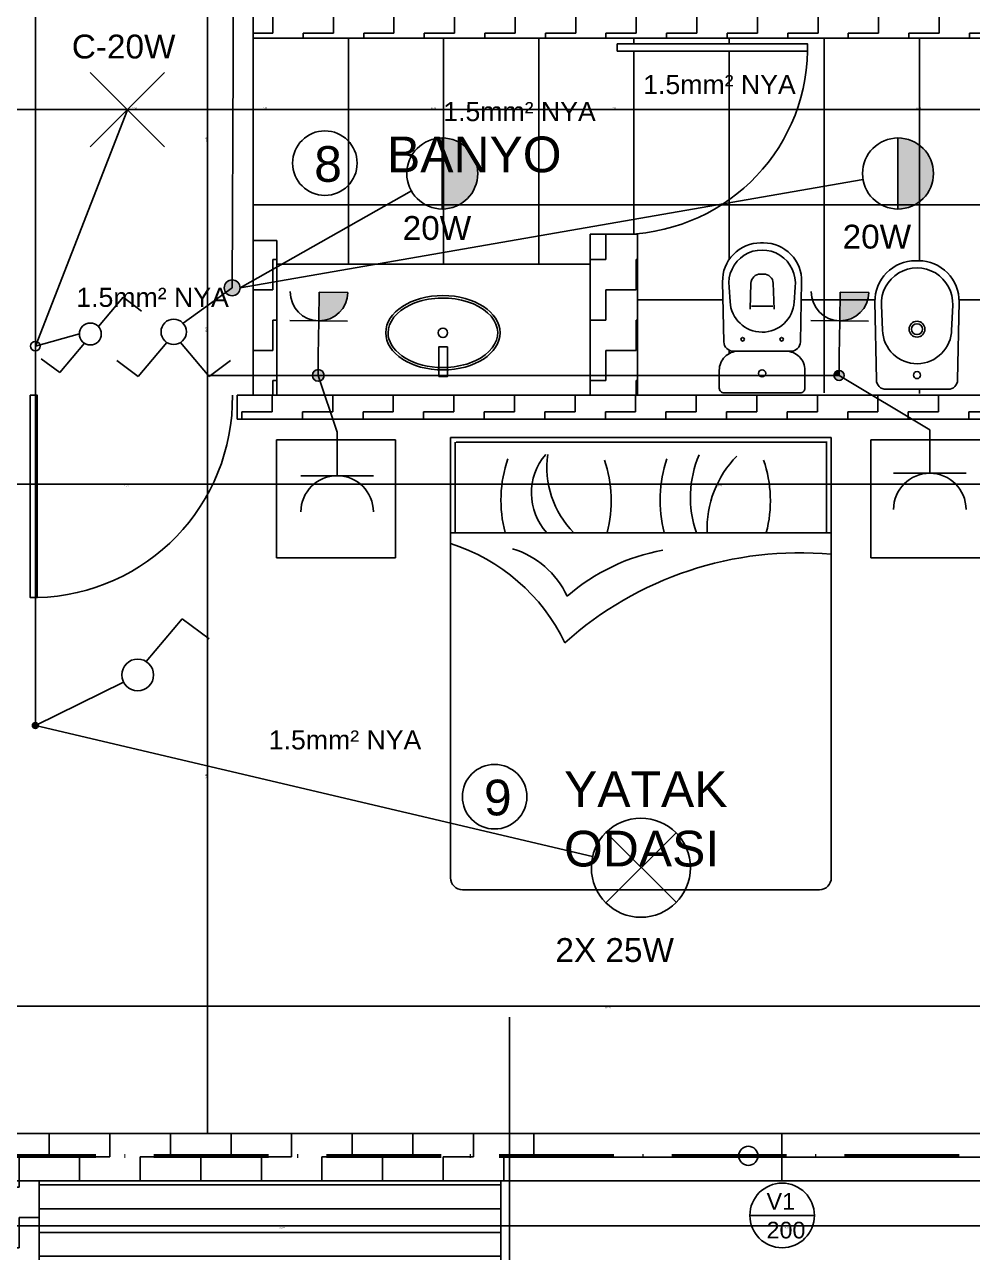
# Model space of a CAD drawing. Header units: millimetres. Extents: x 154 to 5560, y 36 to 724.
# Drawn here: x 2275.4 to 2374.8, y 152.1 to 280.7 of the extents above; entities that cross this region are included whole.
import ezdxf

# ---------------------------------------------------------------- set-up
doc = ezdxf.new("R2010")
doc.units = ezdxf.units.MM
doc.linetypes.add('ACAD_ISO10W100', pattern=[18, 12, -3, 0, -3])
for name, color, linetype in [('KUVVETLİ AKIM', 90, 'Continuous'), ('MİMARİ PLAN', 8, 'Continuous'), ('mobiliario', 252, 'Continuous'), ('NO3', 3, 'Continuous'), ('SEMBOL LİSTESİ', 7, 'Continuous'), ('topraklama', 104, 'Continuous')]:
    doc.layers.add(name, color=color, linetype=linetype)
doc.styles.get("Standard").update_dxf_attribs({"font": 'arial.ttf'})
doc.styles.add('taho', font='tahoma.ttf')
doc.dimstyles.new('PATO', dxfattribs={"dimtxt": 0.15, "dimasz": 0.1, "dimexe": 0.02, "dimexo": 0, "dimgap": 0.1, "dimtad": 2, "dimzin": 1, "dimdsep": 46, "dimtxsty": 'taho', "dimblk": 'ARCHTICK', "dimcen": 0.1, "dimse1": 1, "dimse2": 1, "dimclrd": 256, "dimclre": 1, "dimclrt": 256, "dimadec": 0, "dimazin": 0, "dimtfac": 1, "dimtix": 1, "dimtmove": 0, "dimatfit": 3, "dimldrblk": 'ARCHTICK', "dimfxl": 1, "dimtolj": 1, "dimtzin": 0, "dimarcsym": 0})

# ---------------------------------------------------------------- blocks, each defined once
blk = doc.blocks.new('cama')
at = {"layer": 'mobiliario'}
for p, q in [((1571.2031, 1201.2835), (1573.0531, 1201.2835)), ((1572.6531, 1199.6835), (1572.6531, 1201.2835)), ((1572.6531, 1201.2635), (1573.0331, 1201.2635)), ((1573.0331, 1199.7065), (1573.0331, 1201.2665)), ((1573.0531, 1201.2835), (1573.0531, 1199.6835)), ((1571.1531, 1199.7335), (1571.1531, 1201.2335)), ((1572.6531, 1199.7035), (1573.0331, 1199.7035)), ((1571.2031, 1199.6835), (1573.0531, 1199.6835))]:
    blk.add_line(p, q, dxfattribs=at)
for centre, radius, start, end in [((1571.2031, 1201.2335), 0.05, 90, 180), ((1571.0939, 1201.1501), 1.4747, 318.037, 5.1883), ((1572.7867, 1200.4946), 0.533, 71.2537, 104.5041), ((1572.6687, 1201.199), 0.4375, 267.9503, 314.412), ((1572.8015, 1201.144), 0.4525, 250.8458, 293.3011), ((1572.7898, 1201.0988), 0.5349, 255.2028, 288.9624), ((1571.7425, 1200.7307), 0.8515, 319.1683, 349.5335), ((1572.7867, 1199.826), 0.533, 71.2537, 104.5041), ((1572.2301, 1199.8368), 0.3712, 16.7773, 65.006), ((1572.928, 1200.4805), 0.3921, 225.4695, 277.8553), ((1571.8439, 1199.4426), 0.8003, 17.5154, 64.3485), ((1572.8199, 1200.2691), 0.246, 227.2809, 311.0054), ((1572.7898, 1200.4302), 0.5349, 255.2028, 288.9624), ((1571.2031, 1199.7335), 0.05, 180, 270)]:
    blk.add_arc(centre, radius, start, end, dxfattribs=at)
blk = doc.blocks.new('Bide (Alfa)')
blk.add_lwpolyline([(0.0393, 0.1707), (0.3669, 0.1768, -0.419647), (0.54, 0.0068), (0.54, -0.0068, -0.419647), (0.3669, -0.1768), (0.0393, -0.1707, -0.408801), (0, -0.1307), (0, 0.1307, -0.408801)], format="xyb", close=True)
for points in [[(0.2488, 0.1449), (0.353, 0.1498)], [(0.2471, -0.1449), (0.353, -0.1498)]]:
    blk.add_lwpolyline(points)
for centre, radius in [((0.0598, 0), 0.015), ((0.2527, 0), 0.033), ((0.2527, 0), 0.023)]:
    blk.add_circle(centre, radius)
for centre, radius, start, end in [((0.2527, 0), 0.145, 91.5338, 270), ((0.36, 0), 0.15, 267.3263, 92.6873)]:
    blk.add_arc(centre, radius, start, end)
blk = doc.blocks.new('Inodoro (Alfa)')
blk.add_line((0.3637, -0.045), (0.3637, 0.045))
for points in [[(0.02, 0.18), (0.095, 0.18, -0.414214), (0.175, 0.1), (0.175, -0.1, -0.414214), (0.095, -0.18), (0.02, -0.18, -0.414214), (0, -0.16), (0, 0.16, -0.414214)], [(0.2141, 0.1609), (0.4663, 0.1662, -0.420962), (0.63, 0.0063), (0.63, -0.0063, -0.420962), (0.4663, -0.1662), (0.2141, -0.1609, -0.407497), (0.175, -0.1209), (0.175, 0.1209, -0.407497)]]:
    blk.add_lwpolyline(points, format="xyb", close=True)
for points in [[(0.3825, 0.1348), (0.4433, 0.139)], [(0.3796, -0.1346), (0.4433, -0.139)]]:
    blk.add_lwpolyline(points)
blk.add_lwpolyline([(0.3513, 0.0506), (0.4606, 0.0468, -0.400574), (0.4988, 0.0068), (0.4988, -0.0068, -0.400574), (0.4606, -0.0468), (0.3513, -0.0506)], format="xyb")
for centre, radius in [((0.2251, 0.082), 0.0075), ((0.0819, 0), 0.015), ((0.2251, -0.082), 0.0075)]:
    blk.add_circle(centre, radius)
for centre, radius, start, end in [((0.39, 0), 0.135, 93.171, 266.5168), ((0.46, 0), 0.14, 263.1498, 96.8502)]:
    blk.add_arc(centre, radius, start, end)
blk = doc.blocks.new('_ARCHTICK')
at = {"color": 0, "linetype": 'ByBlock', "const_width": 0.15}
blk.add_lwpolyline([(-0.5, -0.5), (0.5, 0.5)], dxfattribs=at)
blk = doc.blocks.new('*D102')
at = {"layer": 'Defpoints', "color": 0, "transparency": 16777216}
for p in [(2274.44, 215.36), (2398.64, 186.69), (2274.44, 177.9)]:
    blk.add_point(p, dxfattribs=at)
at = {"layer": 'MİMARİ PLAN', "lineweight": -2, "transparency": 16777216}
blk.add_line((2398.64, 177.9), (2274.44, 177.9), dxfattribs=at)
at = {"layer": 'MİMARİ PLAN', "lineweight": -2, "transparency": 16777216, "xscale": 0.1, "yscale": 0.1, "zscale": 0.1, "rotation": 180}
blk.add_blockref('_ARCHTICK', (2274.44, 177.9), dxfattribs=at)
at = {"layer": 'MİMARİ PLAN', "lineweight": -2, "transparency": 16777216, "xscale": 0.1, "yscale": 0.1, "zscale": 0.1}
blk.add_blockref('_ARCHTICK', (2398.64, 177.9), dxfattribs=at)
at = {"layer": 'MİMARİ PLAN', "transparency": 16777216, "insert": (2336.54, 177.72), "char_height": 0.15, "attachment_point": 5, "style": 'taho'}
blk.add_mtext('\\A1;124.20', dxfattribs=at)
blk = doc.blocks.new('*D105')
at = {"layer": 'Defpoints', "color": 0, "transparency": 16777216}
for p in [(2274.44, 271.82), (2299.38, 266.97), (2274.44, 265.68)]:
    blk.add_point(p, dxfattribs=at)
at = {"layer": 'MİMARİ PLAN', "lineweight": -2, "transparency": 16777216}
blk.add_line((2299.38, 271.82), (2274.44, 271.82), dxfattribs=at)
at = {"layer": 'MİMARİ PLAN', "lineweight": -2, "transparency": 16777216, "xscale": 0.1, "yscale": 0.1, "zscale": 0.1, "rotation": 180}
blk.add_blockref('_ARCHTICK', (2274.44, 271.82), dxfattribs=at)
at = {"layer": 'MİMARİ PLAN', "lineweight": -2, "transparency": 16777216, "xscale": 0.1, "yscale": 0.1, "zscale": 0.1}
blk.add_blockref('_ARCHTICK', (2299.38, 271.82), dxfattribs=at)
at = {"layer": 'MİMARİ PLAN', "transparency": 16777216, "insert": (2286.91, 271.99), "char_height": 0.15, "attachment_point": 5, "style": 'taho'}
blk.add_mtext('\\A1;24.94', dxfattribs=at)
blk = doc.blocks.new('*D107')
at = {"layer": 'Defpoints', "color": 0, "transparency": 16777216}
for p in [(2301.87, 271.82), (2334.68, 258.76), (2301.87, 258.12)]:
    blk.add_point(p, dxfattribs=at)
at = {"layer": 'MİMARİ PLAN', "lineweight": -2, "transparency": 16777216}
blk.add_line((2334.68, 271.82), (2301.87, 271.82), dxfattribs=at)
at = {"layer": 'MİMARİ PLAN', "lineweight": -2, "transparency": 16777216, "xscale": 0.1, "yscale": 0.1, "zscale": 0.1, "rotation": 180}
blk.add_blockref('_ARCHTICK', (2301.87, 271.82), dxfattribs=at)
at = {"layer": 'MİMARİ PLAN', "lineweight": -2, "transparency": 16777216, "xscale": 0.1, "yscale": 0.1, "zscale": 0.1}
blk.add_blockref('_ARCHTICK', (2334.68, 271.82), dxfattribs=at)
at = {"layer": 'MİMARİ PLAN', "transparency": 16777216, "insert": (2318.28, 272), "char_height": 0.15, "attachment_point": 5, "style": 'taho'}
blk.add_mtext('\\A1;32.81', dxfattribs=at)
blk = doc.blocks.new('*D119')
at = {"layer": 'Defpoints', "color": 0, "transparency": 16777216}
for p in [(2274.44, 164.56), (2330.33, 159.57), (2274.44, 154.86)]:
    blk.add_point(p, dxfattribs=at)
at = {"layer": 'MİMARİ PLAN', "lineweight": -2, "transparency": 16777216}
blk.add_line((2330.33, 154.86), (2274.44, 154.86), dxfattribs=at)
at = {"layer": 'MİMARİ PLAN', "lineweight": -2, "transparency": 16777216, "xscale": 0.1, "yscale": 0.1, "zscale": 0.1, "rotation": 180}
blk.add_blockref('_ARCHTICK', (2274.44, 154.86), dxfattribs=at)
at = {"layer": 'MİMARİ PLAN', "lineweight": -2, "transparency": 16777216, "xscale": 0.1, "yscale": 0.1, "zscale": 0.1}
blk.add_blockref('_ARCHTICK', (2330.33, 154.86), dxfattribs=at)
at = {"layer": 'MİMARİ PLAN', "transparency": 16777216, "insert": (2302.38, 154.68), "char_height": 0.15, "attachment_point": 5, "style": 'taho'}
blk.add_mtext('\\A1;55.89', dxfattribs=at)
blk = doc.blocks.new('*D120')
at = {"layer": 'Defpoints', "color": 0, "transparency": 16777216}
for p in [(2330.33, 164.56), (2380.21, 159.57), (2330.33, 154.86)]:
    blk.add_point(p, dxfattribs=at)
at = {"layer": 'MİMARİ PLAN', "lineweight": -2, "transparency": 16777216}
blk.add_line((2380.21, 154.86), (2330.33, 154.86), dxfattribs=at)
at = {"layer": 'MİMARİ PLAN', "lineweight": -2, "transparency": 16777216, "xscale": 0.1, "yscale": 0.1, "zscale": 0.1, "rotation": 180}
blk.add_blockref('_ARCHTICK', (2330.33, 154.86), dxfattribs=at)
at = {"layer": 'MİMARİ PLAN', "lineweight": -2, "transparency": 16777216, "xscale": 0.1, "yscale": 0.1, "zscale": 0.1}
blk.add_blockref('_ARCHTICK', (2380.21, 154.86), dxfattribs=at)
at = {"layer": 'MİMARİ PLAN', "transparency": 16777216, "insert": (2355.27, 154.68), "char_height": 0.15, "attachment_point": 5, "style": 'taho'}
blk.add_mtext('\\A1;49.88', dxfattribs=at)
blk = doc.blocks.new('*D149')
at = {"layer": 'Defpoints', "color": 0, "transparency": 16777216}
for p in [(2405.82, 239.38), (2294.6, 164.56), (2405.82, 164.56)]:
    blk.add_point(p, dxfattribs=at)
at = {"layer": 'MİMARİ PLAN', "lineweight": -2, "transparency": 16777216}
blk.add_line((2294.6, 239.38), (2294.6, 164.56), dxfattribs=at)
at = {"layer": 'MİMARİ PLAN', "lineweight": -2, "transparency": 16777216, "xscale": 0.1, "yscale": 0.1, "zscale": 0.1}
for p, rotation in [((2294.6, 239.38), 90), ((2294.6, 164.56), 270)]:
    blk.add_blockref('_ARCHTICK', p, dxfattribs=dict(at, rotation=rotation))
at = {"layer": 'MİMARİ PLAN', "transparency": 16777216, "insert": (2294.42, 201.97), "char_height": 0.15, "attachment_point": 5, "rotation": 90, "style": 'taho'}
blk.add_mtext('\\A1;74.82', dxfattribs=at)
blk = doc.blocks.new('*D150')
at = {"layer": 'Defpoints', "color": 0, "transparency": 16777216}
for p in [(2312.13, 258.12), (2294.6, 239.38), (2405.82, 239.38)]:
    blk.add_point(p, dxfattribs=at)
at = {"layer": 'MİMARİ PLAN', "lineweight": -2, "transparency": 16777216}
blk.add_line((2294.6, 258.12), (2294.6, 239.38), dxfattribs=at)
at = {"layer": 'MİMARİ PLAN', "lineweight": -2, "transparency": 16777216, "xscale": 0.1, "yscale": 0.1, "zscale": 0.1}
for p, rotation in [((2294.6, 258.12), 90), ((2294.6, 239.38), 270)]:
    blk.add_blockref('_ARCHTICK', p, dxfattribs=dict(at, rotation=rotation))
at = {"layer": 'MİMARİ PLAN', "transparency": 16777216, "insert": (2294.42, 248.75), "char_height": 0.15, "attachment_point": 5, "rotation": 90, "style": 'taho'}
blk.add_mtext('\\A1;18.73', dxfattribs=at)
blk = doc.blocks.new('*D151')
at = {"layer": 'Defpoints', "color": 0, "transparency": 16777216}
for p in [(2312.13, 279.31), (2294.6, 258.12), (2314.63, 258.12)]:
    blk.add_point(p, dxfattribs=at)
at = {"layer": 'MİMARİ PLAN', "lineweight": -2, "transparency": 16777216}
blk.add_line((2294.6, 279.31), (2294.6, 258.12), dxfattribs=at)
at = {"layer": 'MİMARİ PLAN', "lineweight": -2, "transparency": 16777216, "xscale": 0.1, "yscale": 0.1, "zscale": 0.1}
for p, rotation in [((2294.6, 279.31), 90), ((2294.6, 258.12), 270)]:
    blk.add_blockref('_ARCHTICK', p, dxfattribs=dict(at, rotation=rotation))
at = {"layer": 'MİMARİ PLAN', "transparency": 16777216, "insert": (2294.42, 268.72), "char_height": 0.15, "attachment_point": 5, "rotation": 90, "style": 'taho'}
blk.add_mtext('\\A1;21.20', dxfattribs=at)
blk = doc.blocks.new('*D155')
at = {"layer": 'Defpoints', "color": 0, "transparency": 16777216}
for p in [(2339.61, 271.82), (2339.61, 258.83), (2398.64, 258.76)]:
    blk.add_point(p, dxfattribs=at)
at = {"layer": 'MİMARİ PLAN', "lineweight": -2, "transparency": 16777216}
blk.add_line((2398.64, 271.82), (2339.61, 271.82), dxfattribs=at)
at = {"layer": 'MİMARİ PLAN', "lineweight": -2, "transparency": 16777216, "xscale": 0.1, "yscale": 0.1, "zscale": 0.1, "rotation": 180}
blk.add_blockref('_ARCHTICK', (2339.61, 271.82), dxfattribs=at)
at = {"layer": 'MİMARİ PLAN', "lineweight": -2, "transparency": 16777216, "xscale": 0.1, "yscale": 0.1, "zscale": 0.1}
blk.add_blockref('_ARCHTICK', (2398.64, 271.82), dxfattribs=at)
at = {"layer": 'MİMARİ PLAN', "transparency": 16777216, "insert": (2369.12, 271.99), "char_height": 0.15, "attachment_point": 5, "style": 'taho'}
blk.add_mtext('\\A1;59.03', dxfattribs=at)
blk = doc.blocks.new('*D156')
at = {"layer": 'Defpoints', "color": 0, "transparency": 16777216}
for p in [(2334.68, 271.82), (2339.67, 258.76), (2334.68, 258.12)]:
    blk.add_point(p, dxfattribs=at)
at = {"layer": 'MİMARİ PLAN', "lineweight": -2, "transparency": 16777216}
blk.add_line((2339.67, 271.82), (2334.68, 271.82), dxfattribs=at)
at = {"layer": 'MİMARİ PLAN', "lineweight": -2, "transparency": 16777216, "xscale": 0.1, "yscale": 0.1, "zscale": 0.1, "rotation": 180}
blk.add_blockref('_ARCHTICK', (2334.68, 271.82), dxfattribs=at)
at = {"layer": 'MİMARİ PLAN', "lineweight": -2, "transparency": 16777216, "xscale": 0.1, "yscale": 0.1, "zscale": 0.1}
blk.add_blockref('_ARCHTICK', (2339.67, 271.82), dxfattribs=at)
at = {"layer": 'MİMARİ PLAN', "transparency": 16777216, "insert": (2337.18, 271.99), "char_height": 0.15, "attachment_point": 5, "style": 'taho'}
blk.add_mtext('\\A1;4.99', dxfattribs=at)
blk = doc.blocks.new('*D157')
at = {"layer": 'Defpoints', "color": 0, "transparency": 16777216}
for p in [(2299.38, 271.82), (2299.38, 258.12), (2301.87, 258.12)]:
    blk.add_point(p, dxfattribs=at)
at = {"layer": 'MİMARİ PLAN', "lineweight": -2, "transparency": 16777216}
blk.add_line((2301.87, 271.82), (2299.38, 271.82), dxfattribs=at)
at = {"layer": 'MİMARİ PLAN', "lineweight": -2, "transparency": 16777216, "xscale": 0.1, "yscale": 0.1, "zscale": 0.1, "rotation": 180}
blk.add_blockref('_ARCHTICK', (2299.38, 271.82), dxfattribs=at)
at = {"layer": 'MİMARİ PLAN', "lineweight": -2, "transparency": 16777216, "xscale": 0.1, "yscale": 0.1, "zscale": 0.1}
blk.add_blockref('_ARCHTICK', (2301.87, 271.82), dxfattribs=at)
at = {"layer": 'MİMARİ PLAN', "transparency": 16777216, "insert": (2300.62, 271.99), "char_height": 0.15, "attachment_point": 5, "style": 'taho'}
blk.add_mtext('\\A1;2.49', dxfattribs=at)
blk = doc.blocks.new('*D158')
at = {"layer": 'Defpoints', "color": 0, "transparency": 16777216}
for p in [(2398.64, 241.38), (2297.71, 239.38), (2297.71, 232.59)]:
    blk.add_point(p, dxfattribs=at)
at = {"layer": 'MİMARİ PLAN', "lineweight": -2, "transparency": 16777216}
blk.add_line((2398.64, 232.59), (2297.71, 232.59), dxfattribs=at)
at = {"layer": 'MİMARİ PLAN', "lineweight": -2, "transparency": 16777216, "xscale": 0.1, "yscale": 0.1, "zscale": 0.1, "rotation": 180}
blk.add_blockref('_ARCHTICK', (2297.71, 232.59), dxfattribs=at)
at = {"layer": 'MİMARİ PLAN', "lineweight": -2, "transparency": 16777216, "xscale": 0.1, "yscale": 0.1, "zscale": 0.1}
blk.add_blockref('_ARCHTICK', (2398.64, 232.59), dxfattribs=at)
at = {"layer": 'MİMARİ PLAN', "transparency": 16777216, "insert": (2348.17, 232.42), "char_height": 0.15, "attachment_point": 5, "style": 'taho'}
blk.add_mtext('\\A1;100.93', dxfattribs=at)
blk = doc.blocks.new('*D159')
at = {"layer": 'Defpoints', "color": 0, "transparency": 16777216}
for p in [(2274.44, 250.03), (2297.71, 241.9), (2274.44, 232.59)]:
    blk.add_point(p, dxfattribs=at)
at = {"layer": 'MİMARİ PLAN', "lineweight": -2, "transparency": 16777216}
blk.add_line((2297.71, 232.59), (2274.44, 232.59), dxfattribs=at)
at = {"layer": 'MİMARİ PLAN', "lineweight": -2, "transparency": 16777216, "xscale": 0.1, "yscale": 0.1, "zscale": 0.1, "rotation": 180}
blk.add_blockref('_ARCHTICK', (2274.44, 232.59), dxfattribs=at)
at = {"layer": 'MİMARİ PLAN', "lineweight": -2, "transparency": 16777216, "xscale": 0.1, "yscale": 0.1, "zscale": 0.1}
blk.add_blockref('_ARCHTICK', (2297.71, 232.59), dxfattribs=at)
at = {"layer": 'MİMARİ PLAN', "transparency": 16777216, "insert": (2286.07, 232.42), "char_height": 0.15, "attachment_point": 5, "style": 'taho'}
blk.add_mtext('\\A1;23.27', dxfattribs=at)
blk = doc.blocks.new('*D161')
at = {"layer": 'Defpoints', "color": 0, "transparency": 16777216}
for p in [(2277.01, 291.57), (2154.29, 159.57), (2277.01, 159.57)]:
    blk.add_point(p, dxfattribs=at)
at = {"layer": 'MİMARİ PLAN', "lineweight": -2, "transparency": 16777216}
blk.add_line((2154.29, 291.57), (2154.29, 159.57), dxfattribs=at)
at = {"layer": 'MİMARİ PLAN', "lineweight": -2, "transparency": 16777216, "xscale": 0.1, "yscale": 0.1, "zscale": 0.1}
for p, rotation in [((2154.29, 291.57), 90), ((2154.29, 159.57), 270)]:
    blk.add_blockref('_ARCHTICK', p, dxfattribs=dict(at, rotation=rotation))
at = {"layer": 'MİMARİ PLAN', "transparency": 16777216, "insert": (2154.11, 225.57), "char_height": 0.15, "attachment_point": 5, "rotation": 90, "style": 'taho'}
blk.add_mtext('\\A1;132.00', dxfattribs=at)

msp = doc.modelspace()

# ---------------------------------------------------------------- hatches: boundary and pattern name
at = {"layer": 'KUVVETLİ AKIM'}
h = msp.add_hatch(color=256, dxfattribs=at)
h.dxf.hatch_style = 1
h.paths.add_polyline_path([(2296.335, 253.157), (2297.166, 253.157), (2297.985, 253.017, 0.0422822), (2297.997, 253.157, 1)])
h.paths.add_polyline_path([(2297.985, 253.017), (2297.166, 253.157), (2297.166, 252.326, 0.3655295)])
h.paths.add_polyline_path([(2297.166, 253.157), (2296.542, 252.608, 0.2155958), (2297.166, 252.326)])
h.paths.add_polyline_path([(2297.166, 253.157), (2296.335, 253.157, 0.1823348), (2296.542, 252.608)])
h = msp.add_hatch(dxfattribs=at)
h.set_pattern_fill('ANGLE', color=256)
h.set_pattern_definition([(0, (0, 0), (0, 6.985), [5.08, -1.905]), (90, (0, 0), (-6.985, 4e-16), [5.08, -1.905])])
h.paths.add_polyline_path([(2276.541, 247.545, 0.4142136), (2276.043, 247.047, 0.4142136), (2276.541, 246.549)])
h.paths.add_polyline_path([(2276.721, 247.511), (2276.541, 247.047), (2277.021, 247.18, 0.2370169)])
h.paths.add_polyline_path([(2276.721, 247.511, 0.0931004), (2276.541, 247.545), (2276.541, 247.047)])
h.paths.add_polyline_path([(2277.039, 247.047, 0.0672449), (2277.021, 247.18), (2276.541, 247.047), (2276.541, 246.549, 0.4142136)])
h = msp.add_hatch(color=256, dxfattribs=at)
h.dxf.hatch_style = 1
h.paths.add_polyline_path([(2361.312, 243.975, 0.4103903), (2360.788, 244.506), (2360.781, 243.975), (2360.25, 243.975, 1)])
h.paths.add_polyline_path([(2306.192, 244.586), (2306.192, 243.975), (2306.803, 243.975, 0.4142136)])
h.paths.add_polyline_path([(2306.803, 243.975), (2305.581, 243.975, 1)])
h.paths.add_polyline_path([(2306.192, 244.586, 0.4142136), (2305.581, 243.975), (2306.192, 243.975)])
h = msp.add_hatch(color=256, dxfattribs=at)
h.dxf.hatch_style = 1
h.paths.add_polyline_path([(2360.788, 244.506, 0.4180471), (2360.25, 243.975), (2360.781, 243.975)])
h.paths.add_polyline_path([(2361.312, 243.975, 0.4103903), (2360.788, 244.506), (2360.781, 243.975), (2360.25, 243.975, 1)], flags=17)
h.paths.add_polyline_path([(2360.788, 244.506), (2360.781, 243.975), (2360.25, 243.975, 1), (2361.312, 243.975, 0.4103903)], flags=17)
h = msp.add_hatch(color=256, dxfattribs=at)
h.dxf.hatch_style = 1
h.paths.add_polyline_path([(2276.541, 207.603), (2276.541, 207.295), (2276.84, 207.225, 0.0577069), (2276.849, 207.295, 0.4142136)])
h.paths.add_polyline_path([(2276.84, 207.225), (2276.541, 207.295), (2276.541, 207.603, 0.4142136), (2276.233, 207.295, 0.890883)])
at = {"layer": 'MİMARİ PLAN'}
h = msp.add_hatch(dxfattribs=at)
h.set_pattern_fill('ZIGZAG', color=256, style=0)
h.set_pattern_definition([(0, (1660.0787, 587.8235), (3.175, 3.175), [3.175, -3.175]), (90, (1663.2537, 587.8235), (-3.175, 3.175), [3.175, -3.175])])
h.paths.add_polyline_path([(2398.639, 281.809), (2301.871, 281.809), (2301.871, 283.105), (2299.377, 283.105), (2299.377, 279.315), (2398.639, 279.315)])
h = msp.add_hatch(dxfattribs=at)
h.set_pattern_fill('_USER,_O', color=256, scale=9.976104, double=1, pattern_type=0)
h.set_pattern_definition([(0, (2299.377, 241.904), (0, 9.9761), []), (90, (2299.377, 241.904), (-9.9761, 6e-16), [])])
h.paths.add_polyline_path([(2357.491, 277.964), (2355.496, 277.964), (2337.539, 277.964), (2337.539, 278.712), (2357.491, 278.712), (2357.491, 277.964, -0.3822398), (2339.672, 258.837), (2339.672, 241.904), (2348.729, 242.148, -0.4142136), (2348.231, 242.647), (2348.231, 244.518, -0.3699994), (2349.876, 246.528, -0.4587183), (2348.707, 247.487), (2348.574, 253.778, -0.4209617), (2352.563, 257.861), (2352.876, 257.861, -0.4198898), (2356.866, 253.793), (2356.733, 247.491, -0.4085601), (2355.735, 246.513), (2355.214, 246.513, -0.4142136), (2357.209, 244.518), (2357.209, 242.647, -0.4142136), (2356.71, 242.148), (2381.181, 242.006), (2381.181, 279.315), (2299.377, 279.315), (2299.377, 258.116), (2301.871, 258.116), (2301.871, 255.622), (2334.684, 255.622), (2334.684, 258.76), (2338.26, 258.76, 0.4030653)])
h.paths.add_polyline_path([(2368.788, 255.985), (2369.128, 255.985, -0.4196473), (2373.367, 251.667), (2373.216, 243.496, -0.4088006), (2372.218, 242.517), (2365.697, 242.517, -0.4088006), (2364.7, 243.496), (2364.549, 251.667, -0.4196473)], flags=16)
h.paths.add_polyline_path([(2372.695, 251.321), (2372.572, 248.679, -0.9482786), (2365.35, 248.578), (2365.221, 251.32, -1.047913)], flags=0)
h.paths.add_polyline_path([(2369.781, 248.82, -1), (2368.135, 248.82, -1)], flags=0)
h.paths.add_polyline_path([(2369.532, 248.82, -1), (2368.384, 248.82, -1)], flags=0)
h.paths.add_polyline_path([(2369.332, 244.009, -1), (2368.584, 244.009, -1)], flags=0)
h = msp.add_hatch(dxfattribs=at)
h.set_pattern_fill('ZIGZAG', color=256, style=0)
h.set_pattern_definition([(0, (1660.0787, 586.3235), (3.175, 3.175), [3.175, -3.175]), (90, (1663.2537, 586.3235), (-3.175, 3.175), [3.175, -3.175])])
h.paths.add_polyline_path([(2339.672, 258.76), (2338.26, 258.76, -0.0091948), (2337.539, 258.76), (2334.684, 258.76), (2334.684, 241.904), (2339.672, 241.904)])
h.paths.add_polyline_path([(2301.871, 258.116), (2299.377, 258.116), (2299.377, 241.904), (2301.871, 241.904)])
h = msp.add_hatch(dxfattribs=at)
h.set_pattern_fill('ZIGZAG', color=256, style=0)
h.set_pattern_definition([(0, (1658.8787, 581.2022), (3.175, 3.175), [3.175, -3.175]), (90, (1662.0537, 581.2022), (-3.175, 3.175), [3.175, -3.175])])
h.paths.add_polyline_path([(2330.329, 164.562), (2274.437, 164.562), (2274.437, 250.028), (2269.449, 250.028), (2269.449, 159.574), (2330.329, 159.574)])
h.paths.add_polyline_path([(2276.931, 159.574), (2269.449, 159.574), (2269.449, 114.178), (2276.931, 114.178)])
h = msp.add_hatch(dxfattribs=at)
h.set_pattern_fill('ZIGZAG', color=256, style=0)
h.set_pattern_definition([(0, (1660.0117, 586.2224), (3.175, 3.175), [3.175, -3.175]), (90, (1663.1867, 586.2224), (-3.175, 3.175), [3.175, -3.175])])
h.paths.add_polyline_path([(2398.639, 241.904), (2336.288, 241.904), (2297.706, 241.904), (2297.706, 239.383), (2398.639, 239.383)])
h = msp.add_hatch(dxfattribs=at)
h.set_pattern_fill('_USER', color=256, scale=2.494026, pattern_type=0)
h.set_pattern_definition([(0, (-56938.7078, -21498.9652), (0, 2.49402597), [])])
h.paths.add_polyline_path([(2325.318, 130.108), (2317.836, 130.108), (2276.931, 130.108), (2276.931, 114.178), (2276.931, 64.297), (2325.318, 64.297)])
h.paths.add_polyline_path([(2325.318, 146.6), (2317.836, 146.6), (2317.836, 146.975), (2276.931, 146.975), (2276.931, 135.096), (2317.836, 135.096), (2325.318, 135.096)])
h.paths.add_polyline_path([(2325.318, 159.574), (2309.353, 159.574), (2309.133, 159.574), (2282.575, 159.574), (2276.931, 159.574), (2276.931, 151.588), (2317.836, 151.588), (2325.318, 151.588)])
at = {"layer": 'SEMBOL LİSTESİ'}
h = msp.add_hatch(color=256, dxfattribs=at)
h.dxf.hatch_style = 1
h.paths.add_polyline_path([(2319.194, 261.408, 0.4142136), (2322.916, 265.13, 0.4142136), (2319.194, 268.852)])
h = msp.add_hatch(color=256, dxfattribs=at)
h.dxf.hatch_style = 1
h.paths.add_polyline_path([(2366.963, 261.408, 0.4142136), (2370.685, 265.13, 0.4142136), (2366.963, 268.852)])
h = msp.add_hatch(color=256, dxfattribs=at)
h.dxf.hatch_style = 1
h.paths.add_polyline_path([(2309.297, 252.673), (2306.279, 252.712), (2306.239, 249.694, 0.4142136)])
h = msp.add_hatch(color=256, dxfattribs=at)
h.dxf.hatch_style = 1
h.paths.add_polyline_path([(2363.914, 252.673), (2360.896, 252.712), (2360.856, 249.694, 0.4142136)])

# ---------------------------------------------------------------- linework, layer by layer
at = {"layer": 'KUVVETLİ AKIM'}
for p, q in [((2297.261, 316.099), (2297.261, 276.987)), ((2294.603, 313.24), (2294.603, 244.099)), ((2276.541, 291.575), (2276.541, 260.184)), ((2297.261, 276.987), (2297.166, 253.157)), ((2276.541, 247.047), (2286.186, 271.817)), ((2297.997, 253.157), (2363.296, 264.493)), ((2297.997, 253.157), (2315.954, 263.3)), ((2276.541, 260.184), (2276.541, 241.904)), ((2292.025, 249.433), (2297.166, 253.157)), ((2281.158, 248.318), (2276.541, 247.047)), ((2306.192, 246.072), (2306.192, 243.975)), ((2360.809, 246.072), (2360.781, 243.975)), ((2294.603, 244.099), (2294.603, 243.975)), ((2298.353, 243.975), (2294.603, 243.975)), ((2304.067, 243.975), (2298.353, 243.975)), ((2360.781, 243.975), (2304.067, 243.975)), ((2306.192, 243.975), (2308.174, 238.027)), ((2360.781, 243.975), (2370.296, 238.289)), ((2276.541, 241.904), (2276.541, 207.295)), ((2276.541, 207.295), (2285.776, 211.85)), ((2276.541, 207.295), (2334.958, 193.582))]:
    msp.add_line(p, q, dxfattribs=at)
for centre, radius in [((2297.166, 253.157), 0.831), ((2276.541, 247.047), 0.498), ((2306.192, 243.975), 0.611), ((2360.781, 243.975), 0.531), ((2276.541, 207.295), 0.308)]:
    msp.add_circle(centre, radius, dxfattribs=at)
at = {"layer": 'MİMARİ PLAN'}
for p, q in [((2299.377, 279.315), (2299.377, 258.116)), ((2334.684, 258.76), (2339.672, 258.76)), ((2334.684, 258.76), (2334.684, 241.904)), ((2339.672, 258.76), (2339.672, 241.904)), ((2299.377, 258.116), (2299.377, 241.904)), ((2301.871, 258.116), (2299.377, 258.116)), ((2301.871, 258.116), (2301.871, 241.904)), ((2334.684, 255.622), (2301.871, 255.622)), ((2297.706, 239.383), (2297.706, 241.904)), ((2336.288, 241.904), (2398.639, 241.904)), ((2398.639, 239.383), (2297.706, 239.383)), ((2314.291, 237.238), (2301.821, 237.238, 7.435)), ((2301.821, 224.878, 7.435), (2301.821, 237.238, 7.435)), ((2314.291, 224.878), (2314.291, 237.238)), ((2364.128, 237.238), (2364.128, 224.878)), ((2376.598, 237.238, -7.435), (2364.128, 237.238)), ((2301.821, 224.878, 7.435), (2314.291, 224.878)), ((2364.128, 224.878), (2376.598, 224.878, -7.435)), ((2326.243, 176.736), (2326.243, 87.407)), ((2380.21, 164.562), (2330.329, 164.562)), ((2354.771, 164.562), (2354.771, 159.574)), ((2377.716, 162.068), (2332.823, 162.068)), ((2325.318, 159.574), (2325.318, 64.297)), ((2330.329, 159.574), (2380.21, 159.574)), ((2351.438, 155.96), (2358.202, 155.96))]:
    msp.add_line(p, q, dxfattribs=at)
at = {"layer": 'MİMARİ PLAN', "ltscale": 0.2}
for p, q in [((2398.639, 241.904), (2297.706, 241.904)), ((2274.437, 164.562), (2330.329, 164.562)), ((2269.449, 159.574), (2330.329, 159.574))]:
    msp.add_line(p, q, dxfattribs=at)
at = {"layer": 'MİMARİ PLAN', "ltscale": 0.1}
msp.add_line((2276.931, 159.574), (2276.931, 114.178), dxfattribs=at)
at = {"layer": 'MİMARİ PLAN', "ltscale": 0.2}
msp.add_lwpolyline([(2398.639, 279.315), (2299.377, 279.315), (2299.377, 283.853)], dxfattribs=at)
at = {"layer": 'MİMARİ PLAN'}
for points in [[(2337.539, 278.712), (2357.491, 278.712), (2357.491, 277.964), (2355.496, 277.964), (2337.539, 277.964), (2337.539, 278.712), (2337.539, 277.964), (2357.491, 277.964, -0.4137937), (2337.539, 258.76, -1.2315284)], [(2276.001, 241.904), (2276.001, 220.705), (2276.749, 220.705), (2276.749, 241.904), (2276.749, 241.904), (2276.001, 241.904), (2276.749, 241.904), (2276.749, 220.705, 0.4110686), (2297.2, 241.904, 0.9647059)]]:
    msp.add_lwpolyline(points, format="xyb", dxfattribs=at)
msp.add_lwpolyline([(2318.822, 243.845), (2318.822, 246.968), (2319.74, 246.968), (2319.74, 243.845)], close=True, dxfattribs=at)
for centre, radius in [((2306.889, 266.214), 3.382), ((2319.261, 248.442), 0.498), ((2324.682, 199.832), 3.382), ((2354.82, 155.96), 3.382)]:
    msp.add_circle(centre, radius, dxfattribs=at)
msp.add_ellipse((2319.261, 248.442), major_axis=(-5.994, 0), ratio=0.650592, dxfattribs=at)
msp.add_open_spline([(2313.516, 248.442), (2313.516, 247.581), (2314.022, 246.704), (2315.898, 245.354), (2317.253, 244.904), (2320.545, 244.688), (2322.489, 245.205), (2324.867, 247.026), (2325.278, 248.252), (2324.359, 250.471), (2322.973, 251.468), (2319.438, 252.283), (2317.356, 252.085), (2314.381, 250.682), (2313.516, 249.549), (2313.516, 248.442)], degree=3, knots=[0, 0, 0, 0, 0.735097, 0.735097, 1.4701939, 1.4701939, 2.4374772, 2.4374772, 3.4047604, 3.4047604, 4.3720437, 4.3720437, 5.3393269, 5.3393269, 6.2831853, 6.2831853, 6.2831853, 6.2831853], dxfattribs=at)
at = {"layer": 'NO3', "color": 7}
for p, q in [((2283.153, 249.088), (2285.744, 252.162)), ((2283.153, 249.088), (2285.744, 252.162)), ((2285.744, 252.162), (2287.675, 250.723)), ((2285.744, 252.162), (2287.675, 250.723)), ((2281.69, 247.351), (2279.099, 244.277)), ((2281.69, 247.351), (2279.099, 244.277)), ((2279.099, 244.277), (2277.168, 245.716)), ((2279.099, 244.277), (2277.168, 245.716))]:
    msp.add_line(p, q, dxfattribs=at)
msp.add_circle((2282.304, 248.318), 1.146, dxfattribs=at)
msp.add_circle((2282.304, 248.318), 1.146, dxfattribs=at)
at = {"layer": 'SEMBOL LİSTESİ', "color": 7, "linetype": 'Continuous'}
for p, q in [((2290.087, 267.916), (2282.285, 275.718)), ((2282.285, 267.916), (2290.087, 275.718)), ((2336.384, 188.74), (2343.729, 196.086)), ((2343.729, 188.74), (2336.384, 196.086))]:
    msp.add_line(p, q, dxfattribs=at)
at = {"layer": 'SEMBOL LİSTESİ'}
for p, q in [((2319.194, 268.852), (2319.194, 261.408)), ((2366.963, 268.852), (2366.963, 261.408)), ((2306.239, 249.694), (2306.279, 252.712)), ((2306.279, 252.712), (2309.297, 252.673)), ((2360.856, 249.694), (2360.896, 252.712)), ((2360.896, 252.712), (2363.914, 252.673)), ((2306.239, 249.694), (2303.221, 249.733)), ((2306.239, 249.694), (2306.192, 246.072)), ((2306.239, 249.694), (2309.258, 249.654)), ((2360.856, 249.694), (2357.838, 249.733)), ((2360.856, 249.694), (2360.809, 246.072)), ((2360.856, 249.694), (2363.875, 249.654)), ((2308.174, 233.468), (2308.174, 238.027)), ((2370.296, 233.731), (2370.296, 238.289)), ((2308.174, 233.468), (2304.375, 233.468)), ((2308.174, 233.468), (2311.972, 233.468)), ((2370.296, 233.731), (2366.497, 233.731)), ((2370.296, 233.731), (2374.095, 233.731))]:
    msp.add_line(p, q, dxfattribs=at)
at = {"layer": 'SEMBOL LİSTESİ', "color": 7}
for p, q in [((2290.329, 247.418), (2287.325, 243.853)), ((2291.754, 247.418), (2294.758, 243.853)), ((2287.325, 243.853), (2285.086, 245.522)), ((2294.758, 243.853), (2296.998, 245.522)), ((2288.167, 213.996), (2291.94, 218.473)), ((2291.94, 218.473), (2294.752, 216.378))]:
    msp.add_line(p, q, dxfattribs=at)
at = {"layer": 'SEMBOL LİSTESİ'}
for centre, radius in [((2319.194, 265.13), 3.722), ((2366.963, 265.13), 3.722), ((2351.276, 162.202), 1)]:
    msp.add_circle(centre, radius, dxfattribs=at)
at = {"layer": 'SEMBOL LİSTESİ', "color": 7}
for centre, radius in [((2291.042, 248.54), 1.329), ((2287.273, 212.588), 1.668), ((2340.014, 192.395), 5.194)]:
    msp.add_circle(centre, radius, dxfattribs=at)
at = {"layer": 'SEMBOL LİSTESİ'}
for centre, radius, start, end in [((2306.279, 252.712), 3.019, 179.25109, 359.25109), ((2360.896, 252.712), 3.019, 179.25109, 359.25109), ((2308.174, 229.669), 3.799, 0, 180), ((2370.296, 229.932), 3.799, 0, 180)]:
    msp.add_arc(centre, radius, start, end, dxfattribs=at)
at = {"layer": 'topraklama', "linetype": 'ACAD_ISO10W100', "lineweight": 60}
msp.add_line((2270.873, 162.202), (2400.064, 162.202), dxfattribs=at)

# ---------------------------------------------------------------- block references
at = {"layer": 'MİMARİ PLAN', "yscale": 24.94025966167328, "zscale": 24.94025966167328}
for name, p, xscale, rotation in [('Inodoro (Alfa)', (2352.72, 242.148), 24.94025966167328, 89.99999999932787), ('Bide (Alfa)', (2368.958, 242.517), 24.94025966167328, 89.99999999932787), ('cama', (-27600.355, -38994.879), -24.94025966167328, 270)]:
    msp.add_blockref(name, p, dxfattribs=dict(at, xscale=xscale, rotation=rotation))

# ---------------------------------------------------------------- texts
at = {"attachment_point": 1}
for s, width, insert, char_height in [('C-20W', 21.27453, (2280.364, 279.681), 2.5), ('1.5mm² NYA', 16.33195, (2340.258, 275.452), 2), ('1.5mm² NYA', 16.33195, (2319.297, 272.62), 2), ('   20W', 21.27453, (2312.134, 260.67), 2.5), ('20W', 21.27453, (2361.159, 259.764), 2.5), ('1.5mm² NYA', 16.33195, (2280.834, 253.157), 2), ('1.5mm² NYA', 16.33195, (2301.009, 206.784), 2), ('2X 25W', 21.27453, (2331.054, 185.017), 2.5)]:
    msp.add_mtext_dynamic_manual_height_columns(s, width=width, gutter_width=20, heights=[0], dxfattribs=dict(at, insert=insert, char_height=char_height))
at = {"layer": 'MİMARİ PLAN', "attachment_point": 1}
for s, width, insert, char_height in [('BANYO', 29.10914, (2313.401, 269.001), 3.741), ('8', 3.74104, (2305.768, 268), 3.741), ('YATAK  ODASI', 29.10914, (2331.96, 202.501), 3.74104), ('9', 3.74104, (2323.561, 201.618), 3.741), ('V1', 3.74104, (2353.189, 158.307), 1.7458), ('200', 3.74104, (2353.189, 155.298), 1.7458)]:
    msp.add_mtext_dynamic_manual_height_columns(s, width=width, gutter_width=311.753, heights=[0], dxfattribs=dict(at, insert=insert, char_height=char_height))

# ---------------------------------------------------------------- dimensions: what is measured, and where the dimension line sits
at = {"layer": 'MİMARİ PLAN'}
for base, p1, p2, picture, middle in [((2154.29, 159.574), (2277.006, 291.572), (2277.006, 159.574), '*D161', (2154.112, 225.573)), ((2294.603, 258.116), (2312.134, 279.315), (2314.628, 258.116), '*D151', (2294.425, 268.715)), ((2294.603, 239.383), (2312.134, 258.116), (2405.819, 239.383), '*D150', (2294.425, 248.749)), ((2294.603, 164.562), (2405.819, 239.383), (2405.819, 164.562), '*D149', (2294.425, 201.973))]:
    dim = msp.add_linear_dim(base=base, p1=p1, p2=p2, angle=90, dimstyle='PATO', dxfattribs=at)
    dim.commit()
    dim.dimension.update_dxf_attribs({"geometry": picture, "text_midpoint": middle})
for base, p1, p2, picture, middle in [((2274.437, 271.817), (2299.377, 266.972), (2274.437, 265.678), '*D105', (2286.907, 271.995)), ((2299.377, 271.817), (2301.871, 258.116), (2299.377, 258.116), '*D157', (2300.624, 271.995)), ((2301.871, 271.817), (2334.684, 258.76), (2301.871, 258.116), '*D107', (2318.277, 271.995)), ((2334.684, 271.817), (2339.672, 258.76), (2334.684, 258.116), '*D156', (2337.178, 271.995)), ((2339.609, 271.817), (2398.639, 258.76), (2339.609, 258.831), '*D155', (2369.124, 271.995)), ((2274.437, 232.593), (2297.706, 241.904), (2274.437, 250.028), '*D159', (2286.071, 232.415)), ((2297.706, 232.593), (2398.639, 241.382), (2297.706, 239.383), '*D158', (2348.172, 232.415)), ((2274.437, 177.902), (2398.639, 186.691), (2274.437, 215.359), '*D102', (2336.538, 177.724)), ((2274.437, 154.862), (2330.329, 159.574), (2274.437, 164.562), '*D119', (2302.383, 154.684)), ((2330.329, 154.862), (2380.21, 159.574), (2330.329, 164.562), '*D120', (2355.27, 154.684))]:
    dim = msp.add_linear_dim(base=base, p1=p1, p2=p2, dimstyle='PATO', dxfattribs=at)
    dim.commit()
    dim.dimension.update_dxf_attribs({"geometry": picture, "text_midpoint": middle})

doc.saveas('drawing.dxf')
